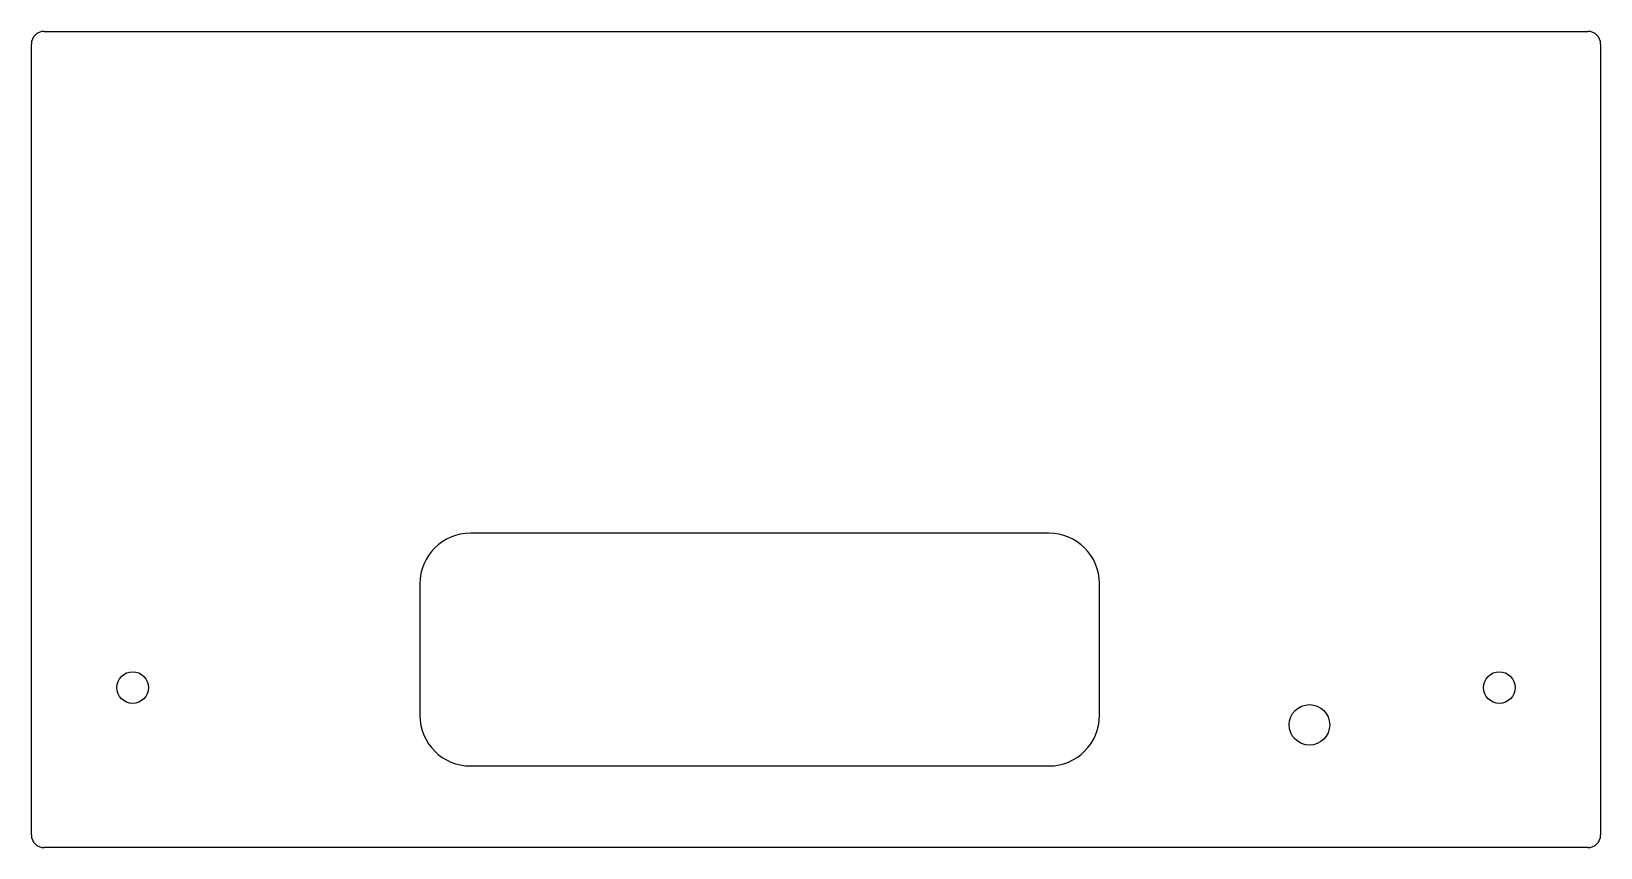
# Model space of a CAD drawing. Header units: millimetres. Extents: x 0 to 124, y 0 to 64.
import ezdxf

# ---------------------------------------------------------------- set-up
doc = ezdxf.new("R2010")
doc.units = ezdxf.units.MM
doc.layers.add('Contour', color=7, linetype='CONTINUOUS')

msp = doc.modelspace()

# ---------------------------------------------------------------- linework, layer by layer
at = {"layer": 'Contour', "color": 7, "linetype": 'CONTINUOUS'}
for p, q in [((1, 64.5), (123, 64.5)), ((0, 1), (0, 63.5)), ((124, 63.5), (124, 1)), ((80.4, 24.85), (34.7, 24.85)), ((30.7, 20.85), (30.7, 10.45)), ((84.4, 10.45), (84.4, 20.85)), ((34.7, 6.45), (80.4, 6.45)), ((123, 0), (1, 0))]:
    msp.add_line(p, q, dxfattribs=at)
for centre, radius in [((8, 12.65), 1.25), ((116, 12.65), 1.25), ((100.99, 9.7), 1.6)]:
    msp.add_circle(centre, radius, dxfattribs=at)
for centre, radius, start, end in [((1, 63.5), 1, 90, 180), ((123, 63.5), 1, 0, 90), ((34.7, 20.85), 4, 90, 180), ((80.4, 20.85), 4, 0, 90), ((34.7, 10.45), 4, 180, 270), ((80.4, 10.45), 4, 270, 360), ((1, 1), 1, 180, 270), ((123, 1), 1, -90, 0)]:
    msp.add_arc(centre, radius, start, end, dxfattribs=at)

doc.saveas('drawing.dxf')
